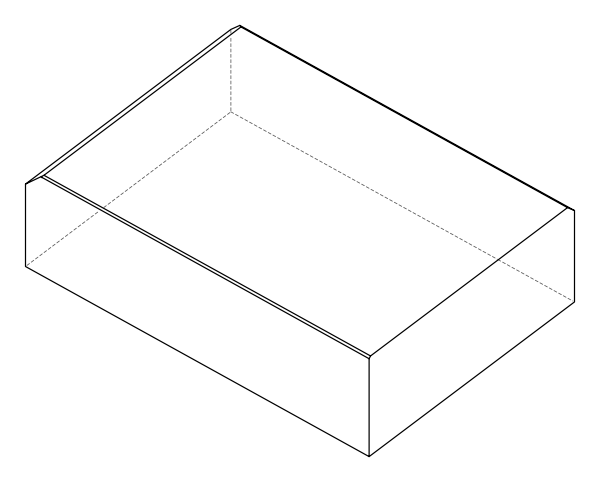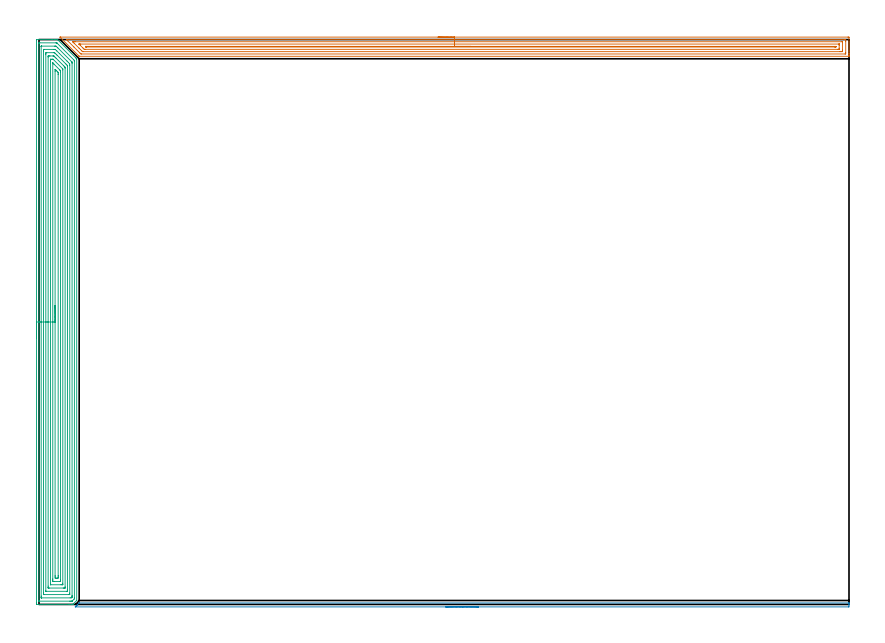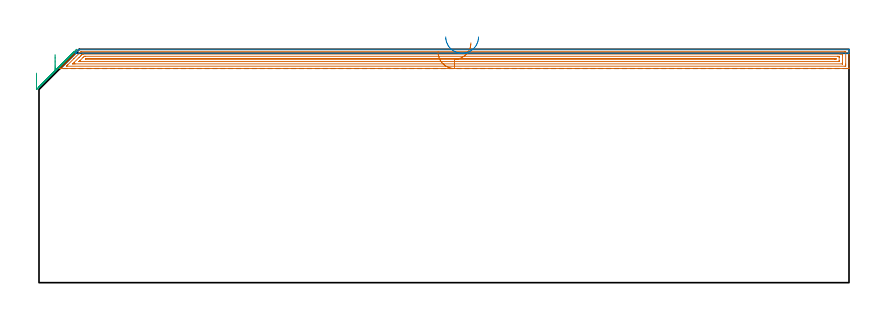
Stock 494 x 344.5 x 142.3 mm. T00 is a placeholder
(PLAN: 3 operations, 0 tool changes, 48.1 min)
(1 AREA_MILL | FG_CHAMFER_SURFACE | UGT0205_001 | 19.2 min | 33334 mm3)
(2 AREA_MILL_1 | FG_CHAMFER_SURFACE_1 | UGT0205_001 | 3.92 min | 1360 mm3)
(3 AREA_MILL_2 | FG_CHAMFER_SURFACE_2 | UGT0205_001 | 24.97 min | 102413 mm3)
(TOOL UGT0205_001 | Chamfer Mill 20 x 3 x 45 deg. | D20 FL50 Z2)
(OP 1 AREA_MILL)
G17 G21 G94 G90
T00 M6
G54
G17 G0 G90 X243.4 Y346. S1061 M3
G43 Z152.3 H0
Z140.6
G94 G1 X243.438 Z139.728 F250.
X243.552 Z138.863
X243.741 Z138.012
X244.003 Z137.18
X244.337 Z136.374
X244.74 Z135.6
X245.209 Z134.864
X245.74 Z134.172
X246.329 Z133.529
X246.972 Z132.94
X247.664 Z132.408
X248.4 Z131.94
X249.174 Z131.537
X249.98 Z131.203
X250.812 Z130.941
X251.664 Z130.752
X252.529 Z130.638
X253.4 Z130.6
X493.376
X493.742 Y345.996 Z130.603
X493.99 Y345.992 Z130.606
X494. Y345.74 Z130.858
Y337.489 Z139.105
Y336.066 Z140.53
Y335.715 Z140.88
Y335.013 Z141.587
Y334.718 Z141.881
Y334.333 Z142.257
X493.991 Y334.303 Z142.288
X493.824 Y334.3 Z142.3
X24.596
X24.505 Y334.304 Z142.289
X24.482 Y334.322 Z142.273
X24.29 Y334.51 Z142.089
X12.977 Y345.823 Z130.775
X12.887 Y345.915 Z130.683
X12.815 Y345.991 Z130.605
X12.935 Y345.998 Z130.602
X12.977 Y346. Z130.6
X253.4
Y344.586 Z132.014
X491.588
X491.99 Y344.585 Z132.015
X491.998 Y344.178 Z132.422
X492. Y343.698 Z132.902
Y343.29 Z133.31
Y336.602 Z139.998
X491.998 Y336.196 Z140.404
X491.99 Y335.715 Z140.885
X491.59 Y335.714 Z140.886
X25.938
X25.546 Y335.715 Z140.885
X25.043 Y336.209 Z140.391
X21.294 Y339.956 Z136.644
X17.552 Y343.698 Z132.902
X16.999 Y344.253 Z132.347
X16.677 Y344.585 Z132.015
X16.998 Y344.586 Z132.014
X253.4
Y343.172 Z133.428
X489.801 Y343.171 Z133.429
X489.922 Y343.169 Z133.431
X489.965 Y343.167 Z133.433
X489.983 Y343.165 Z133.435
X489.99 Y343.139 Z133.461
X489.995 Y343.008 Z133.592
X489.999 Y342.811 Z133.789
X490. Y342.614 Z133.986
Y338.179 Z138.421
X489.996 Y337.489 Z139.111
X489.991 Y337.301 Z139.299
X489.974 Y337.135 Z139.465
X489.801 Y337.133 Z139.467
X489.27 Y337.13 Z139.47
X488.907 Y337.129 Z139.471
X488.377 Y337.128 Z139.472
X27.194 Y337.129 Z139.471
X26.83 Y337.13 Z139.47
X26.709 Y337.132 Z139.468
X26.614 Y337.135 Z139.465
X26.564 Y337.147 Z139.453
X26.525 Y337.184 Z139.416
X26.212 Y337.489 Z139.111
X25.937 Y337.763 Z138.837
X25.323 Y338.376 Z138.224
X24.436 Y339.263 Z137.337
X21.468 Y342.231 Z134.369
X20.891 Y342.811 Z133.789
X20.574 Y343.133 Z133.467
X20.553 Y343.165 Z133.435
X20.574 Y343.166 Z133.434
X21.106 Y343.17 Z133.43
X21.468 Y343.171 Z133.429
X21.998 Y343.172 Z133.428
X253.4
Y341.757 Z134.843
X487.895
X487.963 Y341.756 Z134.844
X487.985 Y341.754 Z134.846
X487.99 Y341.751 Z134.849
X487.994 Y341.744 Z134.856
X487.997 Y341.691 Z134.909
X487.999 Y341.478 Z135.122
X488. Y341.05 Z135.55
Y339.277 Z137.323
X487.996 Y338.826 Z137.774
X487.992 Y338.608 Z137.992
X487.99 Y338.559 Z138.041
X487.948 Y338.55 Z138.05
X487.841 Y338.547 Z138.053
X487.12 Y338.543 Z138.057
X486.952
X28.45
X27.724 Y338.548 Z138.052
X27.625 Y338.55 Z138.05
X27.521 Y338.64 Z137.96
X26.83 Y339.318 Z137.282
X25.043 Y341.106 Z135.494
X24.678 Y341.472 Z135.128
X24.5 Y341.654 Z134.946
X24.416 Y341.745 Z134.855
X24.412 Y341.752 Z134.848
X24.419 Y341.753 Z134.847
X24.452 Y341.755 Z134.845
X25.043 Y341.757 Z134.843
X25.211
X253.4
Y340.343 Z136.257
X485.332 Y340.342 Z136.258
X485.527 Y340.341 Z136.259
X485.915 Y340.336 Z136.264
X485.991 Y340.329 Z136.271
X485.994 Y340.302 Z136.298
X485.997 Y340.245 Z136.355
Y340.15 Z136.45
X485.992 Y339.985 Z136.615
X485.991 Y339.97 Z136.63
X485.954 Y339.964 Z136.636
X485.851 Y339.96 Z136.64
X485.722 Y339.958 Z136.642
X485.527 Y339.957 Z136.643
X485.332
X28.812
X28.715 Y339.959 Z136.641
X28.668 Y339.961 Z136.639
X28.648 Y339.964 Z136.636
X28.618 Y339.986 Z136.614
X28.451 Y340.15 Z136.45
X28.287 Y340.32 Z136.28
X28.273 Y340.337 Z136.263
X28.275 Y340.338 Z136.262
X28.307 Y340.341 Z136.259
X28.358 Y340.343 Z136.257
X28.423
X253.4
X254.272 Z136.295
X255.137 Z136.409
X255.988 Z136.598
X256.82 Z136.86
X257.626 Z137.194
X258.4 Z137.597
X259.136 Z138.065
X259.828 Z138.596
X260.471 Z139.186
X261.061 Z139.829
X261.592 Z140.521
X262.06 Z141.257
X262.463 Z142.031
X262.797 Z142.837
X263.059 Z143.669
X263.248 Z144.52
X263.362 Z145.385
X263.4 Z146.257
G0 Z152.3
M5
M2
(OP 2 AREA_MILL_1)
G17 G21 G94 G90
T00 M6
G54
G17 G0 G90 X268.05 Y-1.5 S1061 M3
G43 Z152.3 H0
Z149.9
G94 G1 X268.012 Z149.028 F250.
X267.898 Z148.164
X267.709 Z147.312
X267.447 Z146.48
X267.113 Z145.674
X266.71 Z144.9
X266.242 Z144.164
X265.71 Z143.472
X265.121 Z142.829
X264.478 Z142.24
X263.786 Z141.708
X263.05 Z141.24
X262.276 Z140.837
X261.47 Z140.503
X260.638 Z140.241
X259.786 Z140.052
X258.922 Z139.938
X258.05 Z139.9
X22.157
X22.101 Y-1.499 Z139.899
X22.268 Y-1.331 Z140.067
X22.425 Y-1.173 Z140.222
X22.577 Y-1.022 Z140.376
X22.715 Y-0.884 Z140.514
X22.862 Y-0.736 Z140.659
X23.004 Y-0.595 Z140.803
X23.161 Y-0.438 Z140.96
X23.298 Y-0.3 Z141.096
X24.171 Y0.573 Z141.969
X24.497 Y0.897 Z142.297
X24.5 Y0.9 Z142.3
X493.832
X493.99 Y0.897 Z142.288
X493.998 Y0.778 Z142.17
X494. Y0.653 Z142.053
Y0.357 Z141.756
Y-0.3 Z141.095
X493.998 Y-1.498 Z139.899
X493.664 Y-1.5 Z139.9
X258.05
X257.178 Z139.938
X256.314 Z140.052
X255.462 Z140.241
X254.63 Z140.503
X253.824 Z140.837
X253.05 Z141.24
X252.314 Z141.708
X251.622 Z142.24
X250.979 Z142.829
X250.39 Z143.472
X249.858 Z144.164
X249.39 Z144.9
X248.987 Z145.674
X248.653 Z146.48
X248.391 Z147.312
X248.202 Z148.164
X248.088 Z149.028
X248.05 Z149.9
G0 Z152.3
M5
M2
(OP 3 AREA_MILL_2)
G17 G21 G94 G90
T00 M6
G54
G17 G0 G90 X-1.5 Y162.25 S1061 M3
G43 Z152.3 H0
Z127.8
G94 G1 Y162.288 Z126.928 F250.
Y162.402 Z126.064
Y162.591 Z125.212
Y162.853 Z124.38
Y163.187 Z123.574
Y163.59 Z122.8
Y164.058 Z122.064
Y164.59 Z121.372
Y165.179 Z120.729
Y165.822 Z120.14
Y166.514 Z119.608
Y167.25 Z119.14
Y168.024 Z118.737
Y168.83 Z118.403
Y169.662 Z118.141
Y170.513 Z117.952
Y171.378 Z117.838
Y172.25 Z117.8
Y343.875
X-1.498 Y344.499
X8.068 Y344.5 Z127.363
X9.499 Z128.795
X9.856 Z129.151
X11.153 Z130.451
X11.197 Y344.499 Z130.495
X11.292 Y344.497 Z130.589
X11.326 Y344.47 Z130.625
X11.595 Y344.206 Z130.894
X22.427 Y333.373 Z141.727
X22.653 Y333.148 Z141.951
X22.819 Y332.983 Z142.114
X22.934 Y332.866 Z142.23
X22.996 Y332.794 Z142.289
X23. Y332.701 Z142.3
Y2.413
X22.994 Y2.405 Z142.294
X22.944 Y2.344 Z142.244
X21.09 Y0.489 Z140.389
X20.882 Y0.281 Z140.18
X20.778 Y0.178 Z140.075
X20.599 Y0.01 Z139.899
X20.584 Y0.009 Z139.884
X19.871 Y0. Z139.171
X18.44 Z137.736
X-1.498 Z117.8
X-1.5 Y0.625
Y1.253
Y172.25
X-0.086 Z119.214
X-0.085 Y342.087 Z119.215
Y342.193
X-0.082 Y342.301 Z119.218
X-0.075 Y342.49 Z119.225
X0.022 Y342.492 Z119.322
X0.504 Y342.499 Z119.804
X10.337 Y342.5 Z129.637
X10.75 Y342.497 Z130.05
X10.809 Y342.494 Z130.109
X10.843 Y342.49 Z130.143
X10.875 Y342.464 Z130.175
X11.005 Y342.34 Z130.305
X11.263 Y342.087 Z130.563
X21.096 Y332.254 Z140.396
X21.478 Y331.869 Z140.778
X21.54 Y331.803 Z140.84
X21.569 Y331.77 Z140.869
X21.579 Y331.741 Z140.879
X21.581 Y331.682 Z140.881
X21.585 Y331.468 Z140.885
X21.586 Y331.36 Z140.886
Y331.253
X21.585 Y4.094 Z140.885
X21.584 Y3.986 Z140.884
X21.579 Y3.772 Z140.879
X21.568 Y3.43 Z140.868
X21.457 Y3.307 Z140.757
X20.563 Y2.413 Z139.863
X20.271 Y2.125 Z139.571
X20.187 Y2.045 Z139.487
X20.154 Y2.015 Z139.454
X20.096 Y2.008 Z139.396
X19.69 Y2.003 Z138.99
X19.209 Y2. Z138.509
X18.796 Z138.096
X0.022 Y2.001 Z119.322
X-0.037 Y2.002 Z119.263
X-0.073 Y2.006 Z119.227
X-0.077 Y2.008 Z119.223
X-0.08 Y2.031 Z119.22
X-0.083 Y2.091 Z119.217
X-0.085 Y2.306 Z119.215
X-0.086 Y2.413 Z119.214
Y172.25
X1.328 Z120.628
X1.329 Y340.299 Z120.629
X1.33 Y340.419 Z120.63
X1.333 Y340.478 Z120.633
X1.334 Y340.486 Z120.634
X1.351 Y340.49 Z120.651
X1.408 Y340.495 Z120.708
X1.609 Y340.499 Z120.909
X9.656 Z128.956
X9.856 Y340.497 Z129.156
X10.057 Y340.491 Z129.357
X10.413 Y340.476 Z129.713
X10.599 Y340.299 Z129.899
X10.75 Y340.15 Z130.05
X11.496 Y339.405 Z130.796
X19.69 Y331.21 Z138.99
X20.06 Y330.833 Z139.36
X20.151 Y330.738 Z139.451
X20.165 Y330.714 Z139.465
X20.167 Y330.684 Z139.467
X20.17 Y330.627 Z139.47
X20.171 Y330.466 Z139.471
X20.172 Y329.985 Z139.472
X20.171 Y5.508 Z139.471
X20.17 Y5.095 Z139.47
X20.167 Y4.618 Z139.467
X20.164 Y4.512 Z139.464
X20.158 Y4.469 Z139.458
X20.126 Y4.435 Z139.426
X19.898 Y4.201 Z139.198
X19.791 Y4.1 Z139.091
X19.69 Y4.01 Z138.99
X18.996 Y4.001 Z138.296
X1.609 Y4. Z120.909
X1.475 Y4.002 Z120.775
X1.368 Y4.007 Z120.668
X1.338 Y4.01 Z120.638
X1.335 Y4.017 Z120.635
X1.332 Y4.041 Z120.632
X1.33 Y4.201 Z120.63
X1.329 Y4.682 Z120.629
X1.328 Y5.095 Z120.628
Y172.25
X2.743 Z122.043
Y337.617
X2.748 Y338.467 Z122.048
X2.749 Y338.49 Z122.049
X2.771 Y338.493 Z122.071
X2.825 Y338.497 Z122.125
X2.936 Y338.499 Z122.236
X3.156 Y338.5 Z122.456
X8.962 Z128.262
X9.856 Y338.498 Z129.156
X9.871 Y338.496 Z129.171
X10.75 Y337.695 Z130.05
X10.832 Y337.617 Z130.132
X12.538 Y335.914 Z131.838
X17.091 Y331.36 Z136.391
X17.902 Y330.547 Z137.202
X17.98 Y330.466 Z137.28
X18.75 Y329.619 Z138.05
X18.757 Y328.679 Z138.057
Y6.882
X18.752 Y6.033 Z138.052
X18.75 Y6.01 Z138.05
X18.729 Y6.007 Z138.029
X18.674 Y6.003 Z137.974
X18.564 Y6.001 Z137.864
X18.344 Y6. Z137.644
X2.933 Y6.001 Z122.233
X2.825 Y6.003 Z122.125
X2.771 Y6.007 Z122.071
X2.75 Y6.01 Z122.05
X2.743 Y6.882 Z122.043
Y172.25
X4.157 Z123.457
Y335.271
X4.158 Y335.83 Z123.458
X4.16 Y336.162 Z123.46
X4.164 Y336.489 Z123.464
X4.492 Y336.496 Z123.792
X4.716 Y336.499 Z124.016
X9.187 Z128.487
X9.353 Y336.494 Z128.653
X9.435 Y336.49 Z128.735
X9.572 Y336.381 Z128.872
X9.856 Y336.124 Z129.156
X10.166 Y335.83 Z129.466
X10.75 Y335.251 Z130.05
X11.066 Y334.936 Z130.366
X16.428 Y329.573 Z135.728
X17.008 Y328.982 Z136.308
X17.298 Y328.679 Z136.598
X17.336 Y328.632 Z136.636
X17.338 Y328.594 Z136.638
X17.341 Y328.511 Z136.641
X17.343 Y328.344 Z136.643
Y9.23
X17.342 Y8.67 Z136.642
X17.34 Y8.339 Z136.64
X17.336 Y8.011 Z136.636
X17.008 Y8.004 Z136.308
X16.783 Y8.001 Z136.083
X4.492 Y8. Z123.792
X4.267 Y8.001 Z123.567
X4.18 Y8.007 Z123.48
X4.163 Y8.01 Z123.463
X4.16 Y8.018 Z123.46
X4.159 Y8.031 Z123.459
X4.157 Y8.111 Z123.457
Y172.25
X5.571 Z124.871
Y333.856
X5.572 Y334.042 Z124.872
X5.576 Y334.396 Z124.876
X5.578 Y334.476 Z124.878
X5.67 Y334.49 Z124.97
X5.825 Y334.497 Z125.125
X6.28 Y334.499 Z125.58
X6.716 Y334.5 Z126.016
X8.505 Y334.499 Z127.805
X8.962 Y334.492 Z128.262
X9.025 Y334.49 Z128.325
X9.093 Y334.439 Z128.393
X9.231 Y334.308 Z128.531
X9.508 Y334.042 Z128.808
X9.856 Y333.696 Z129.156
X10.405 Y333.148 Z129.705
X14.874 Y328.679 Z134.174
X15.22 Y328.33 Z134.52
X15.756 Y327.785 Z135.056
X15.922 Y327.603 Z135.222
X15.924 Y327.43 Z135.224
X15.928 Y327.077 Z135.228
Y10.644
X15.927 Y10.458 Z135.227
X15.924 Y10.104 Z135.224
X15.922 Y10.024 Z135.222
X15.83 Y10.01 Z135.13
X15.675 Y10.004 Z134.975
X15.22 Y10.001 Z134.52
X14.784 Y10. Z134.084
X6.28 Z125.58
X5.842 Y10.002 Z125.142
X5.631 Y10.007 Z124.931
X5.588 Y10.01 Z124.888
X5.578 Y10.084 Z124.878
X5.574 Y10.27 Z124.874
X5.572 Y10.458 Z124.872
X5.571 Y11.167 Z124.871
Y172.25
X6.985 Z126.285
X6.986 Y331.549 Z126.286
X6.989 Y332.254 Z126.289
X6.992 Y332.436 Z126.292
X6.996 Y332.49 Z126.296
X7.051 Y332.493 Z126.351
X7.174 Y332.496 Z126.474
X7.822 Y332.5 Z127.122
X8.068 Y332.499 Z127.368
X8.314 Y332.497 Z127.614
X8.477 Y332.493 Z127.777
X8.602 Y332.488 Z127.902
X8.65 Y332.443 Z127.95
X8.848 Y332.254 Z128.148
X14.212 Y326.891 Z133.512
X14.326 Y326.775 Z133.626
X14.421 Y326.675 Z133.721
X14.467 Y326.624 Z133.767
X14.508 Y326.559 Z133.808
X14.512 Y326.186 Z133.812
X14.514 Y325.997 Z133.814
Y12.952
X14.511 Y12.246 Z133.811
X14.508 Y12.064 Z133.808
X14.504 Y12.01 Z133.804
X14.449 Y12.007 Z133.749
X14.326 Y12.004 Z133.626
X13.678 Y12. Z132.978
X13.432 Z132.732
X7.174 Y12.001 Z126.474
X7.092 Y12.004 Z126.392
X7.027 Y12.008 Z126.327
X6.992 Y12.013 Z126.292
X6.991 Y12.058 Z126.291
X6.987 Y12.246 Z126.287
X6.986 Y12.434 Z126.286
X6.985 Y172.25 Z126.285
X8.4 Z127.7
Y330.135
X8.401 Y330.215 Z127.701
X8.402 Y330.237 Z127.702
X8.403 Y330.238 Z127.703
X8.443 Y330.203 Z127.743
X8.603 Y330.048 Z127.903
X8.843 Y329.811 Z128.143
X9.081 Y329.573 Z128.381
X12.656 Y325.997 Z131.956
X12.774 Y325.876 Z132.074
X13.008 Y325.634 Z132.308
X13.094 Y325.535 Z132.394
X13.096 Y325.504 Z132.396
X13.099 Y325.436 Z132.399
X13.1 Y325.103 Z132.4
Y324.541
Y14.927
X13.097 Y14.368 Z132.397
X13.093 Y14.034 Z132.393
X12.57 Y14.001 Z131.87
X8.995 Z128.295
X8.962 Y14.002 Z128.262
X8.407 Y14.034 Z127.707
X8.401 Y14.594 Z127.701
X8.4 Y14.927 Z127.7
Y15.49
Y172.25
X9.814 Z129.114
Y325.145
X9.817 Y325.997 Z129.117
X9.819 Y326.034 Z129.119
X9.856 Y326.336 Z129.156
X10.203 Y325.997 Z129.503
X10.75 Y325.453 Z130.05
X11.098 Y325.103 Z130.398
X11.644 Y324.548 Z130.944
X11.681 Y324.209 Z130.981
X11.683 Y324.17 Z130.983
X11.686 Y323.315 Z130.986
Y323.273
Y17.609
X11.684 Y16.715 Z130.984
X11.683 Y16.676 Z130.983
X11.644 Y16.01 Z130.944
X11.461 Y16.004 Z130.761
X10.75 Y16.001 Z130.05
X10.57 Z129.87
X9.856 Y16.01 Z129.156
X9.817 Y16.715 Z129.117
X9.815 Y16.756 Z129.115
X9.814 Y17.609 Z129.114
Y172.25
Y173.122 Z129.152
Y173.986 Z129.266
Y174.838 Z129.454
Y175.67 Z129.717
Y176.476 Z130.051
Y177.25 Z130.453
Y177.986 Z130.922
Y178.678 Z131.453
Y179.321 Z132.043
Y179.91 Z132.686
Y180.441 Z133.378
Y180.91 Z134.114
Y181.313 Z134.888
Y181.647 Z135.694
Y181.909 Z136.526
Y182.098 Z137.377
Y182.212 Z138.242
Y182.25 Z139.114
G0 Z152.3
M5
M2
